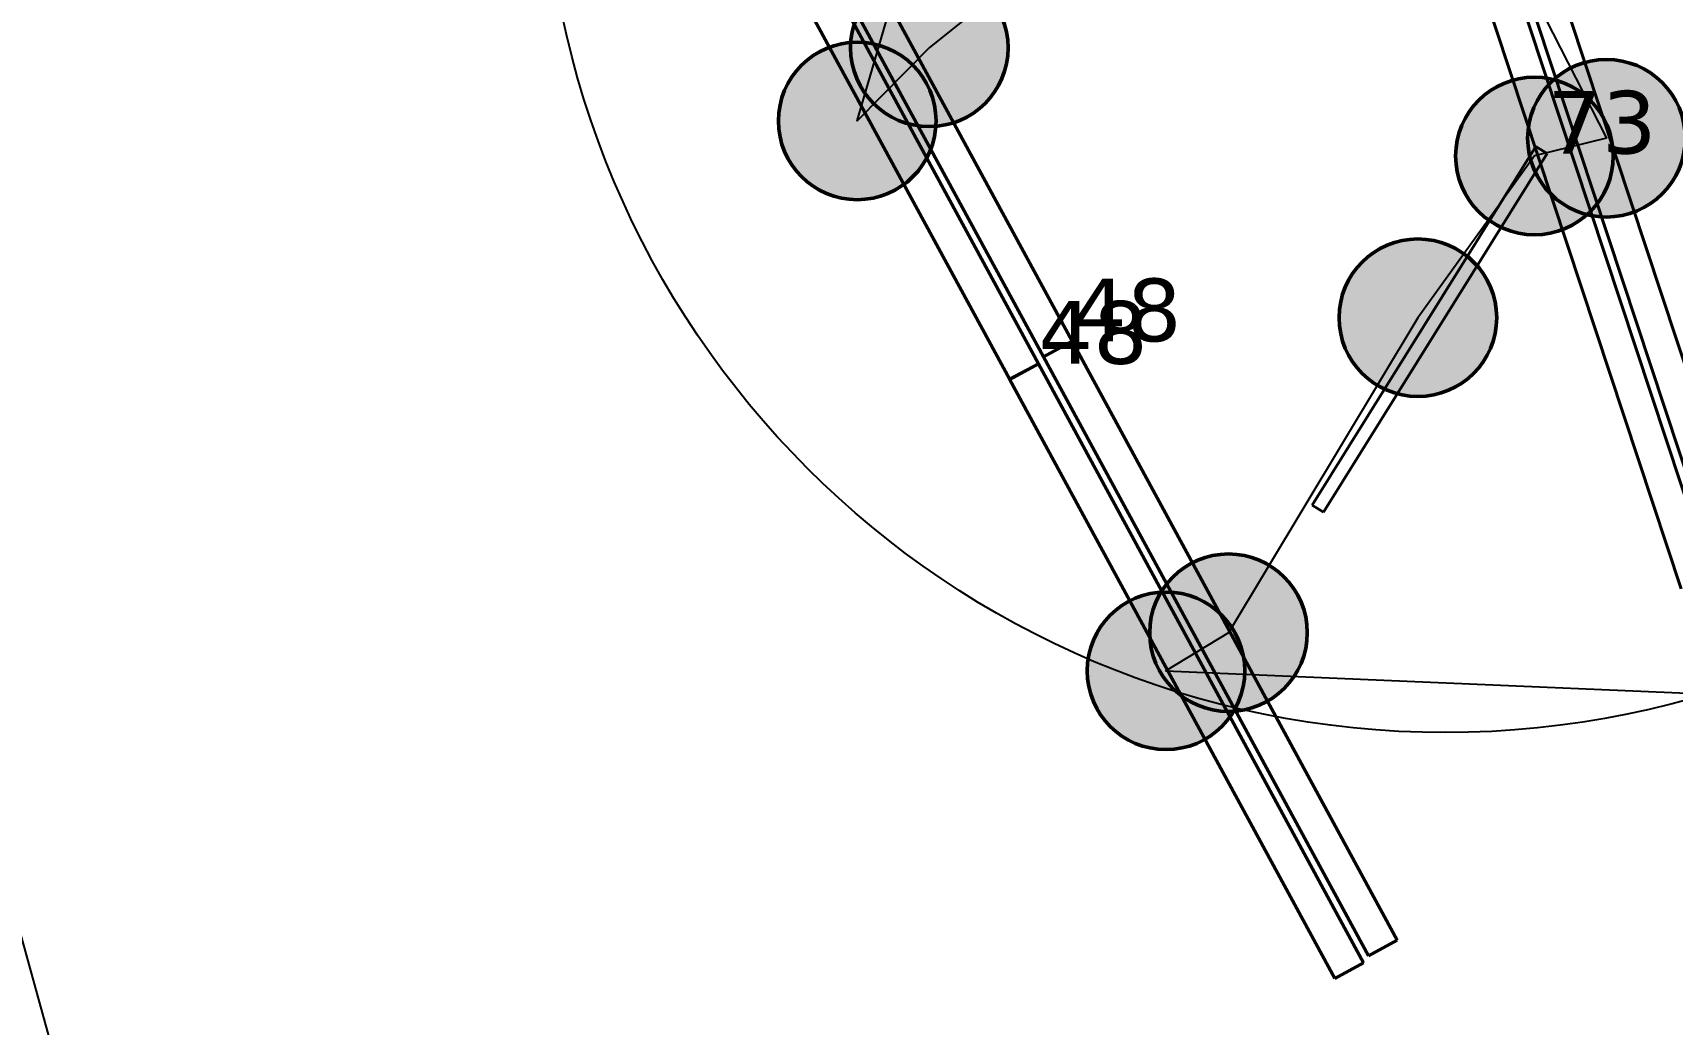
# Model space of a CAD drawing. Header units: millimetres. Extents: x -243740 to 150609, y -473655 to -165121.
# Drawn here: x 9082 to 13790, y -319092 to -316243 of the extents above; entities that cross this region are included whole.
import ezdxf

# ---------------------------------------------------------------- set-up
doc = ezdxf.new("R2010")
doc.units = ezdxf.units.MM
doc.layers.add('_Гр.ЩД-1C.10.4.I10.1', color=6, linetype='Continuous')
doc.layers.add('_Гр.ЩД-1C.10.4.I9.8', color=6, linetype='Continuous')
for name, color, linetype, lineweight in [('_освещение_dali', 3, 'Continuous', 50), ('DLX_FL1_LUM 222', 5, 'Continuous', 40), ('DLX_LUM 6', 5, 'Continuous', 40)]:
    doc.layers.add(name, color=color, linetype=linetype, lineweight=lineweight)
doc.styles.add('TableTextStyle', font='')
doc.styles.get('TableTextStyle').set_extended_font_data('VERDANA.TTF')
doc.linetypes.add('Truba', pattern='A,3e-05,[4,MSH_7,S=1,R=0,X=0,Y=0],-3.022072', length=3.022102)

# ---------------------------------------------------------------- blocks, each defined once
blk = doc.blocks.new('A$Caabd1818')
at = {"layer": 'DLX_FL1_LUM 222'}
for points in [[(7163.2, 82113.1, 0), (8096.8, 80392, 0)], [(8096.8, 80392, 0), (7163.2, 82113.1, 0)], [(8096.8, 80392, 0), (7163.2, 82113.1, 0)], [(7163.2, 82113.1, 0), (8096.8, 80392, 0)], [(8014.1, 80347.2, 0), (7080.6, 82068.3, 0)], [(7080.6, 82068.3, 0), (8014.1, 80347.2, 0)], [(7080.6, 82068.3, 0), (8014.1, 80347.2, 0)], [(8014.1, 80347.2, 0), (7080.6, 82068.3, 0)], [(7066.3, 82048.6, 0), (7999.9, 80327.5, 0)], [(7999.9, 80327.5, 0), (7066.3, 82048.6, 0)], [(7999.9, 80327.5, 0), (7066.3, 82048.6, 0)], [(7066.3, 82048.6, 0), (7999.9, 80327.5, 0)], [(7917.3, 80282.7, 0), (6983.7, 82003.8, 0)], [(6983.7, 82003.8, 0), (7917.3, 80282.7, 0)], [(6983.7, 82003.8, 0), (7917.3, 80282.7, 0)], [(7917.3, 80282.7, 0), (6983.7, 82003.8, 0)], [(9437.5, 81590.8, 0), (10052.4, 79731.8, 0)], [(10052.4, 79731.8, 0), (9437.5, 81590.8, 0)], [(10052.4, 79731.8, 0), (9437.5, 81590.8, 0)], [(9437.5, 81590.8, 0), (10052.4, 79731.8, 0)], [(9845.5, 79681.3, 0), (9230.6, 81540.2, 0)], [(9230.6, 81540.2, 0), (9845.5, 79681.3, 0)], [(9230.6, 81540.2, 0), (9845.5, 79681.3, 0)], [(9845.5, 79681.3, 0), (9230.6, 81540.2, 0)], [(9319.9, 81569.7, 0), (9934.7, 79710.8, 0)], [(9934.7, 79710.8, 0), (9319.9, 81569.7, 0)], [(9934.7, 79710.8, 0), (9319.9, 81569.7, 0)], [(9319.9, 81569.7, 0), (9934.7, 79710.8, 0)], [(9963.1, 79702.3, 0), (9348.3, 81561.3, 0)], [(9348.3, 81561.3, 0), (9963.1, 79702.3, 0)], [(9348.3, 81561.3, 0), (9963.1, 79702.3, 0)], [(9963.1, 79702.3, 0), (9348.3, 81561.3, 0)], [(8014.1, 80347.3, 0), (8096.7, 80392.2, 0)], [(8096.7, 80392.2, 0), (8014.1, 80347.3, 0)], [(8096.7, 80392.2, 0), (8014.1, 80347.3, 0)], [(8014.1, 80347.3, 0), (8096.7, 80392.2, 0)], [(8096.8, 80392, 0), (8014.1, 80347.2, 0)], [(8014.1, 80347.2, 0), (8096.8, 80392, 0)], [(8014.1, 80347.2, 0), (8096.8, 80392, 0)], [(8096.8, 80392, 0), (8014.1, 80347.2, 0)], [(8096.7, 80392.2, 0), (8096.7, 80392.2, 0)], [(8096.7, 80392.2, 0), (9030.3, 78671.1, 0)], [(9030.3, 78671.1, 0), (8096.7, 80392.2, 0)], [(8096.7, 80392.2, 0), (8096.7, 80392.2, 0)], [(9030.3, 78671.1, 0), (8096.7, 80392.2, 0)], [(8096.7, 80392.2, 0), (9030.3, 78671.1, 0)], [(8096.8, 80392, 0), (8096.8, 80392, 0)], [(8096.8, 80392, 0), (8096.8, 80392, 0)], [(7917.2, 80282.8, 0), (7999.8, 80327.6, 0)], [(7999.8, 80327.6, 0), (7917.2, 80282.8, 0)], [(7999.8, 80327.6, 0), (7917.2, 80282.8, 0)], [(7917.2, 80282.8, 0), (7999.8, 80327.6, 0)], [(7999.9, 80327.5, 0), (7917.3, 80282.7, 0)], [(7917.3, 80282.7, 0), (7999.9, 80327.5, 0)], [(7917.3, 80282.7, 0), (7999.9, 80327.5, 0)], [(7999.9, 80327.5, 0), (7917.3, 80282.7, 0)], [(7999.8, 80327.6, 0), (7999.8, 80327.6, 0)], [(7999.8, 80327.6, 0), (8933.4, 78606.5, 0)], [(8933.4, 78606.5, 0), (7999.8, 80327.6, 0)], [(7999.8, 80327.6, 0), (7999.8, 80327.6, 0)], [(8933.4, 78606.5, 0), (7999.8, 80327.6, 0)], [(7999.8, 80327.6, 0), (8933.4, 78606.5, 0)], [(7999.9, 80327.5, 0), (7999.9, 80327.5, 0)], [(7999.9, 80327.5, 0), (7999.9, 80327.5, 0)], [(8947.6, 78626.2, 0), (8014.1, 80347.3, 0)], [(8014.1, 80347.3, 0), (8014.1, 80347.3, 0)], [(8014.1, 80347.3, 0), (8947.6, 78626.2, 0)], [(8014.1, 80347.3, 0), (8014.1, 80347.3, 0)], [(8014.1, 80347.3, 0), (8947.6, 78626.2, 0)], [(8947.6, 78626.2, 0), (8014.1, 80347.3, 0)], [(8014.1, 80347.2, 0), (8014.1, 80347.2, 0)], [(8014.1, 80347.2, 0), (8014.1, 80347.2, 0)], [(8850.8, 78561.7, 0), (7917.2, 80282.8, 0)], [(7917.2, 80282.8, 0), (7917.2, 80282.8, 0)], [(7917.2, 80282.8, 0), (8850.8, 78561.7, 0)], [(7917.2, 80282.8, 0), (7917.2, 80282.8, 0)], [(7917.2, 80282.8, 0), (8850.8, 78561.7, 0)], [(8850.8, 78561.7, 0), (7917.2, 80282.8, 0)], [(7917.3, 80282.7, 0), (7917.3, 80282.7, 0)], [(7917.3, 80282.7, 0), (7917.3, 80282.7, 0)], [(9030.3, 78671.1, 0), (8947.6, 78626.2, 0)], [(8947.6, 78626.2, 0), (9030.3, 78671.1, 0)], [(8947.6, 78626.2, 0), (9030.3, 78671.1, 0)], [(9030.3, 78671.1, 0), (8947.6, 78626.2, 0)], [(9030.3, 78671.1, 0), (9030.3, 78671.1, 0)], [(9030.3, 78671.1, 0), (9030.3, 78671.1, 0)], [(8947.6, 78626.2, 0), (8947.6, 78626.2, 0)], [(8947.6, 78626.2, 0), (8947.6, 78626.2, 0)], [(8933.4, 78606.5, 0), (8850.8, 78561.7, 0)], [(8850.8, 78561.7, 0), (8933.4, 78606.5, 0)], [(8850.8, 78561.7, 0), (8933.4, 78606.5, 0)], [(8933.4, 78606.5, 0), (8850.8, 78561.7, 0)], [(8933.4, 78606.5, 0), (8933.4, 78606.5, 0)], [(8933.4, 78606.5, 0), (8933.4, 78606.5, 0)], [(8850.8, 78561.7, 0), (8850.8, 78561.7, 0)], [(8850.8, 78561.7, 0), (8850.8, 78561.7, 0)]]:
    blk.add_polyline3d(points, dxfattribs=at)
at = {"layer": 'DLX_LUM 6'}
for points in [[(8786, 79921.6, 0), (9428.6, 80951.6, 0)], [(9428.6, 80951.6, 0), (8786, 79921.6, 0)], [(9428.6, 80951.6, 0), (8786, 79921.6, 0)], [(8786, 79921.6, 0), (9428.6, 80951.6, 0)], [(9460.9, 80931.5, 0), (8818.3, 79901.5, 0)], [(8818.3, 79901.5, 0), (9460.9, 80931.5, 0)], [(8818.3, 79901.5, 0), (9460.9, 80931.5, 0)], [(9460.9, 80931.5, 0), (8818.3, 79901.5, 0)], [(9428.6, 80951.6, 0), (9428.6, 80951.6, 0)], [(9428.6, 80951.6, 0), (9460.9, 80931.5, 0)], [(9460.9, 80931.5, 0), (9428.6, 80951.6, 0)], [(9428.6, 80951.6, 0), (9428.6, 80951.6, 0)], [(9460.9, 80931.5, 0), (9428.6, 80951.6, 0)], [(9428.6, 80951.6, 0), (9460.9, 80931.5, 0)], [(9460.9, 80931.5, 0), (9460.9, 80931.5, 0)], [(9460.9, 80931.5, 0), (9460.9, 80931.5, 0)], [(8786, 79921.6, 0), (8786, 79921.6, 0)], [(8818.3, 79901.5, 0), (8786, 79921.6, 0)], [(8786, 79921.6, 0), (8786, 79921.6, 0)], [(8786, 79921.6, 0), (8818.3, 79901.5, 0)], [(8786, 79921.6, 0), (8818.3, 79901.5, 0)], [(8818.3, 79901.5, 0), (8786, 79921.6, 0)], [(8818.3, 79901.5, 0), (8818.3, 79901.5, 0)], [(8818.3, 79901.5, 0), (8818.3, 79901.5, 0)]]:
    blk.add_polyline3d(points, dxfattribs=at)
blk = doc.blocks.new('A$Cab2378fa')
at = {"lineweight": 25, "true_color": 0xfff5f5}
h = blk.add_hatch(color=7, dxfattribs=at)
h.dxf.hatch_style = 1
h.paths.add_polyline_path([(0, 0), (-141.6, -170.3, 0.174923), (3, -222.4, 0.197808), (162.3, -156.8)])
h.paths.add_polyline_path([(-163.2, 157.6), (0, 0), (147.8, 177.8, 0.175398), (3, 230.2, 0.209014)])
at = {"lineweight": 25}
h = blk.add_hatch(color=0, dxfattribs=at)
h.paths.add_polyline_path([(162.3, -156.8, 0.442338), (147.8, 177.8), (0, 0)])
h.paths.add_polyline_path([(-141.6, -170.3), (0, 0), (-163.2, 157.6, 0.430096)])
blk.add_circle((3, 3.9), 226.3)

msp = doc.modelspace()

# ---------------------------------------------------------------- linework, layer by layer
at = {"layer": '_Гр.ЩД-1C.10.4.I10.1', "ltscale": 100}
for points in [[(7811.2, -313496.5), (9258.5, -313265.8), (9324.7, -313785.1), (9416, -314311.5), (9482.1, -314797), (9550, -315296.5), (9633.2, -315825.5), (10032.2, -315825.5), (9952.2, -315201.4), (9890.8, -314721.8), (9829.9, -314246.7), (9763.1, -313725.5), (9689.1, -313185.7), (9590.1, -312903.9), (9904.8, -312763.1), (10495.9, -314431.5), (10486.7, -314657.6), (11688.4, -314145.9), (12541.5, -315576.2), (11656.2, -316286.6), (11449.2, -316496.7), (12349.8, -313409.9), (12456.4, -313056.3), (11523.9, -312221)], [(28523.4, -389381.8), (8163.4, -315632.4)]]:
    msp.add_lwpolyline(points, dxfattribs=at)
at = {"layer": '_Гр.ЩД-1C.10.4.I9.8', "ltscale": 100}
msp.add_lwpolyline([(17114.2, -315569.2), (16894.2, -315622.2), (15458.6, -315845.8), (15409.1, -316127), (14166.4, -316497.8), (13161.4, -315187.7), (12964.5, -315299.3), (13600.6, -316546.4), (13393.8, -316597.4), (13059.2, -317062), (12515.3, -317967), (12335.8, -318076.4), (14660.3, -318176.2), (14329.5, -318719.4), (14092.6, -318914.1), (14784.3, -320832.3)], dxfattribs=at)
at = {"layer": 'Defpoints', "color": 3, "ltscale": 100}
msp.add_circle((13138, -315663.6), 2590.2, dxfattribs=at)

# ---------------------------------------------------------------- block references
at = {"layer": '_освещение_dali', "color": 5, "ltscale": 100}
for p in [(11653.2, -316290.5), (11446.2, -316500.6), (13597.6, -316550.3), (13390.9, -316601.3), (13056.2, -317065.9), (12512.3, -317970.9), (12332.9, -318080.3)]:
    msp.add_blockref('A$Cab2378fa', p, dxfattribs=at)
at = {"layer": 'Defpoints', "linetype": 'Truba', "ltscale": 100}
msp.add_blockref('A$Caabd1818', (3969.7, -397521.8), dxfattribs=at)

# ---------------------------------------------------------------- texts
at = {"layer": '_освещение_dali', "color": 83, "true_color": 0x86cc5a, "style": 'TableTextStyle'}
for s, p in [('73', (13430.5, -316590.3)), ('48', (12066.4, -317129.6)), ('48', (11969.5, -317194.2))]:
    msp.add_text(s, height=180, dxfattribs=at).set_placement(p)

doc.saveas('drawing.dxf')
